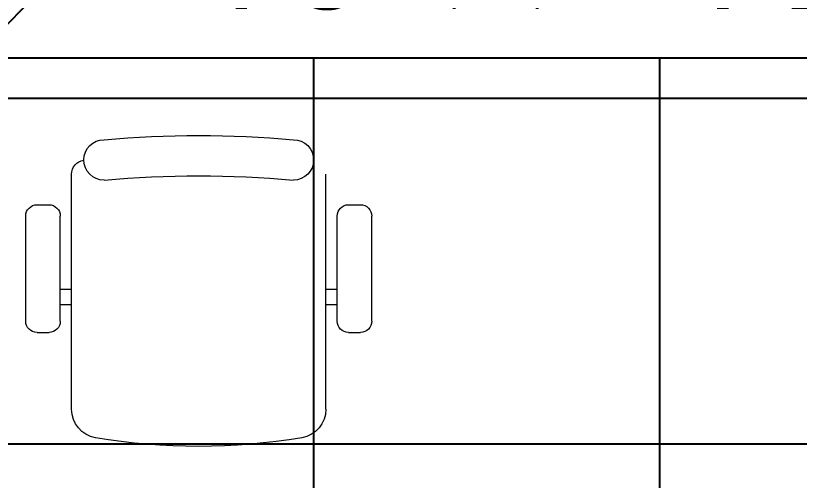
# Model space of a CAD drawing. Extents: x -178977 to 231842, y -29287 to 19916.
# Drawn here: x 36059 to 37418, y 1526 to 2333 of the extents above; entities that cross this region are included whole.
import ezdxf
from ezdxf import colors
from ezdxf.entities.mleader import LeaderData, LeaderLine
from ezdxf.math import Vec2, Vec3

# ---------------------------------------------------------------- set-up
doc = ezdxf.new("R2010")
doc.units = 0
doc.header["$LTSCALE"] = 0.25
doc.linetypes.add('DASHDOT', pattern=[25.4, 12.7, -6.35, 0, -6.35])
doc.layers.add('01-First Floor-FUR$0$FALSE CEILING', color=251, linetype='Continuous')
for name, color, linetype, lineweight in [('01-First Floor-FUR$0$LOADING', 253, 'Continuous', 5), ('01-First Floor-FUR$0$NEW Wall', 166, 'Continuous', 5), ('01-First Floor-FUR$0$Walls', 251, 'Continuous', 5), ('E-LITE-CIRC', 6, 'Continuous', 25), ('E-LITE-CLNG-CNDT', 6, 'DASHDOT', 35)]:
    doc.layers.add(name, color=color, linetype=linetype, lineweight=lineweight)
doc.styles.add('DC_SIMPLEX', font='SIMPLEX.shx', dxfattribs={"width": 0.7})

# ---------------------------------------------------------------- blocks, each defined once
blk = doc.blocks.new('*X288')
at = {"color": 0}
for p, q in [((5, 3), (5, 3)), ((5, 3), (5, 3)), ((5, 3), (5, 3)), ((5, 3), (5, 3)), ((5, 3), (5, 3)), ((5, 3), (5, 3)), ((5, 3), (5, 3)), ((5, 3), (5, 3)), ((5, 3), (5, 3)), ((5, 3), (5, 3)), ((5, 3), (5, 3)), ((5, 3), (5, 3)), ((5, 3), (5, 3)), ((5, 3), (5, 3)), ((5, 3), (5, 3)), ((5, 3), (5, 3)), ((5, 3), (5, 3)), ((5, 3), (5, 3)), ((5, 3), (5, 3)), ((5, 3), (5, 3)), ((5, 3), (5, 3)), ((5, 3), (5, 3)), ((5, 3), (5, 3)), ((5, 3), (5, 3)), ((5, 3), (5, 3)), ((5, 3), (5, 3)), ((5, 3), (5, 3)), ((5, 3), (5, 3)), ((5, 3), (5, 3)), ((5, 3), (5, 3)), ((5, 3), (5, 3)), ((5, 3), (5, 3)), ((5, 3), (5, 3)), ((5, 3), (5, 3)), ((5, 3), (5, 3)), ((5, 3), (5, 3)), ((5, 3), (5, 3)), ((5, 3), (5, 3)), ((5, 3), (5, 3)), ((5, 3), (5, 3)), ((5, 3), (5, 3)), ((5, 3), (5, 3)), ((5, 3), (5, 3)), ((5, 3), (5, 3)), ((5, 3), (5, 3)), ((5, 3), (5, 3)), ((5, 3), (5, 3)), ((5, 3), (5, 3)), ((5, 3), (5, 3)), ((5, 3), (5, 3)), ((5, 3), (5, 3)), ((5, 3), (5, 3)), ((5, 3), (5, 3)), ((5, 3), (5, 3)), ((5, 3), (5, 3)), ((5, 3), (5, 3)), ((5, 3), (5, 3)), ((5, 3), (5, 3)), ((5, 3), (5, 3)), ((5, 3), (5, 3)), ((5, 3), (5, 3)), ((5, 3), (5, 3)), ((5, 3), (5, 3)), ((5, 3), (5, 3)), ((5, 3), (5, 3)), ((5, 3), (5, 3)), ((6, 3), (5, 3)), ((5, 3), (5, 3)), ((6, 3), (5, 3)), ((5, 3), (5, 3)), ((6, 3), (5, 3)), ((5, 3), (5, 3)), ((6, 3), (5, 3)), ((5, 3), (5, 3)), ((5, 3), (5, 3)), ((5, 3), (5, 3)), ((5, 3), (5, 3)), ((5, 3), (5, 3)), ((5, 3), (5, 3)), ((5, 3), (5, 3)), ((5, 3), (5, 3)), ((5, 3), (5, 3)), ((5, 3), (5, 3)), ((5, 3), (5, 3)), ((5, 3), (5, 3)), ((5, 3), (5, 3)), ((5, 3), (5, 3)), ((5, 3), (5, 3)), ((5, 3), (5, 3)), ((5, 3), (5, 3)), ((5, 3), (5, 3)), ((5, 3), (5, 3)), ((5, 3), (5, 3)), ((5, 3), (5, 3)), ((5, 3), (5, 3)), ((5, 3), (5, 3)), ((6, 3), (6, 3)), ((6, 3), (6, 3)), ((6, 3), (6, 3)), ((6, 3), (6, 3)), ((6, 3), (6, 3)), ((6, 3), (6, 3)), ((6, 3), (6, 3)), ((6, 3), (6, 3)), ((6, 3), (6, 3)), ((6, 3), (6, 3)), ((6, 3), (6, 3)), ((6, 3), (6, 3)), ((6, 3), (6, 3)), ((6, 3), (6, 3)), ((6, 3), (6, 3)), ((6, 3), (6, 3)), ((6, 3), (6, 3)), ((6, 3), (6, 3)), ((6, 3), (6, 3)), ((6, 3), (6, 3)), ((6, 3), (6, 3)), ((6, 3), (6, 3)), ((6, 3), (6, 3)), ((6, 3), (6, 3)), ((6, 3), (6, 3)), ((6, 3), (6, 3)), ((6, 3), (6, 3)), ((6, 3), (6, 3)), ((6, 3), (6, 3)), ((6, 3), (6, 3)), ((6, 3), (6, 3)), ((6, 3), (6, 3)), ((6, 3), (6, 3)), ((6, 3), (6, 3)), ((6, 3), (6, 3)), ((6, 3), (6, 3)), ((6, 3), (6, 3)), ((6, 3), (6, 3)), ((6, 3), (6, 3)), ((6, 3), (6, 3)), ((6, 3), (6, 3)), ((6, 3), (6, 3)), ((6, 3), (6, 3)), ((6, 3), (6, 3)), ((6, 3), (6, 3)), ((6, 3), (6, 3)), ((6, 3), (6, 3)), ((6, 3), (6, 3)), ((6, 3), (6, 3)), ((6, 3), (6, 3)), ((6, 3), (6, 3)), ((6, 3), (6, 3)), ((6, 3), (6, 3)), ((6, 3), (6, 3)), ((6, 3), (6, 3)), ((6, 3), (6, 3)), ((6, 3), (6, 3)), ((6, 3), (6, 3)), ((6, 3), (6, 3)), ((6, 3), (6, 3)), ((6, 3), (6, 3)), ((6, 3), (6, 3)), ((6, 3), (6, 3)), ((6, 3), (6, 3)), ((6, 3), (6, 3)), ((6, 3), (6, 3)), ((6, 3), (6, 3)), ((6, 3), (6, 3)), ((6, 3), (6, 3)), ((6, 3), (6, 3)), ((6, 3), (6, 3)), ((6, 3), (6, 3)), ((6, 3), (6, 3)), ((6, 3), (6, 3)), ((6, 3), (6, 3)), ((6, 3), (6, 3)), ((6, 3), (6, 3)), ((6, 3), (6, 3)), ((6, 3), (6, 3)), ((6, 3), (6, 3)), ((6, 3), (6, 3)), ((6, 3), (6, 3)), ((6, 3), (6, 3)), ((6, 3), (6, 3)), ((6, 3), (6, 3)), ((6, 3), (6, 3)), ((6, 3), (6, 3)), ((6, 3), (6, 3)), ((6, 3), (6, 3)), ((6, 3), (6, 3)), ((6, 3), (6, 3)), ((6, 3), (6, 3)), ((6, 3), (6, 3)), ((6, 3), (6, 3)), ((6, 3), (6, 3)), ((6, 3), (6, 3)), ((6, 3), (6, 3)), ((6, 3), (6, 3)), ((6, 3), (6, 3)), ((6, 3), (6, 3)), ((6, 3), (6, 3)), ((6, 3), (6, 3)), ((6, 3), (6, 3)), ((6, 3), (6, 3)), ((6, 3), (6, 3)), ((6, 3), (6, 3)), ((6, 3), (6, 3)), ((6, 3), (6, 3)), ((6, 3), (6, 3)), ((6, 3), (6, 3)), ((6, 3), (6, 3)), ((6, 3), (6, 3)), ((6, 3), (6, 3)), ((6, 3), (6, 3)), ((6, 3), (6, 3)), ((6, 3), (6, 3)), ((6, 3), (6, 3)), ((6, 3), (6, 3)), ((6, 3), (6, 3)), ((6, 3), (6, 3)), ((6, 3), (6, 3)), ((6, 3), (6, 3)), ((6, 3), (6, 3)), ((6, 3), (6, 3)), ((6, 3), (6, 3)), ((6, 3), (6, 3)), ((6, 3), (6, 3)), ((6, 3), (6, 3)), ((6, 3), (6, 3)), ((6, 3), (6, 3)), ((6, 3), (6, 3)), ((6, 3), (6, 3)), ((6, 3), (6, 3)), ((6, 3), (6, 3)), ((6, 3), (6, 3)), ((6, 3), (6, 3)), ((6, 3), (6, 3)), ((6, 3), (6, 3)), ((6, 3), (6, 3)), ((6, 3), (6, 3)), ((6, 3), (6, 3)), ((6, 3), (6, 3)), ((6, 3), (6, 3)), ((6, 3), (6, 3)), ((6, 3), (6, 3)), ((6, 3), (6, 3)), ((6, 3), (6, 3)), ((6, 3), (6, 3)), ((6, 3), (6, 3)), ((6, 3), (6, 3)), ((6, 3), (6, 3)), ((6, 3), (6, 3)), ((6, 3), (6, 3)), ((6, 3), (6, 3)), ((6, 3), (6, 3)), ((6, 3), (6, 3)), ((6, 3), (6, 3)), ((6, 3), (6, 3)), ((6, 3), (6, 3)), ((6, 3), (6, 3)), ((6, 3), (6, 3)), ((6, 3), (6, 3)), ((6, 3), (6, 3)), ((6, 3), (6, 3)), ((6, 3), (6, 3)), ((6, 3), (6, 3)), ((6, 3), (6, 3)), ((6, 3), (6, 3)), ((6, 3), (6, 3)), ((6, 3), (6, 3)), ((6, 3), (6, 3)), ((6, 3), (6, 3)), ((6, 3), (6, 3)), ((6, 3), (6, 3)), ((6, 3), (6, 3)), ((6, 3), (6, 3)), ((6, 3), (6, 3)), ((6, 3), (6, 3)), ((6, 3), (6, 3)), ((6, 3), (6, 3)), ((6, 3), (6, 3)), ((6, 3), (6, 3)), ((6, 3), (6, 3)), ((6, 3), (6, 3)), ((6, 3), (6, 3)), ((6, 3), (6, 3)), ((6, 3), (6, 3)), ((6, 3), (6, 3)), ((6, 3), (6, 3)), ((6, 3), (6, 3)), ((6, 3), (6, 3)), ((6, 3), (6, 3)), ((6, 3), (6, 3)), ((6, 3), (6, 3)), ((6, 3), (6, 3)), ((6, 3), (6, 3)), ((6, 3), (6, 3)), ((6, 3), (6, 3)), ((6, 3), (6, 3)), ((6, 3), (6, 3)), ((6, 3), (6, 3)), ((6, 3), (6, 3)), ((6, 3), (6, 3)), ((6, 3), (6, 3)), ((6, 3), (5, 3)), ((6, 3), (5, 3)), ((6, 3), (5, 3)), ((6, 3), (5, 3)), ((6, 3), (5, 3)), ((6, 3), (6, 3)), ((6, 3), (6, 3)), ((6, 3), (6, 3)), ((6, 3), (6, 3)), ((6, 3), (6, 3)), ((6, 3), (6, 3)), ((6, 3), (6, 3)), ((6, 3), (6, 3)), ((6, 3), (6, 3)), ((6, 3), (6, 3)), ((6, 3), (6, 3)), ((6, 3), (6, 3)), ((6, 3), (6, 3)), ((6, 3), (6, 3)), ((6, 3), (6, 3)), ((6, 3), (6, 3)), ((6, 3), (6, 3)), ((6, 3), (6, 3)), ((6, 3), (6, 3)), ((6, 3), (6, 3)), ((6, 3), (6, 3)), ((6, 3), (6, 3)), ((6, 3), (6, 3)), ((6, 3), (6, 3)), ((6, 3), (6, 3)), ((6, 3), (6, 3)), ((6, 3), (6, 3)), ((6, 3), (6, 3)), ((6, 3), (6, 3)), ((6, 3), (6, 3)), ((6, 3), (6, 3)), ((6, 3), (6, 3)), ((6, 3), (6, 3)), ((6, 3), (6, 3)), ((6, 3), (6, 3)), ((6, 3), (6, 3)), ((6, 3), (6, 3)), ((6, 3), (6, 3)), ((6, 3), (6, 3)), ((6, 3), (6, 3)), ((6, 3), (6, 3)), ((6, 3), (6, 3)), ((6, 3), (6, 3)), ((6, 3), (6, 3)), ((6, 3), (6, 3)), ((6, 3), (6, 3)), ((6, 3), (6, 3)), ((6, 3), (6, 3)), ((6, 3), (6, 3)), ((6, 3), (6, 3)), ((6, 3), (6, 3)), ((6, 3), (6, 3)), ((6, 3), (6, 3)), ((6, 3), (6, 3)), ((6, 3), (6, 3)), ((6, 3), (6, 3)), ((6, 3), (6, 3)), ((6, 3), (6, 3)), ((6, 3), (6, 3)), ((6, 3), (6, 3)), ((6, 3), (6, 3)), ((6, 3), (6, 3)), ((6, 3), (6, 3)), ((6, 3), (6, 3)), ((6, 3), (6, 3)), ((6, 3), (6, 3)), ((6, 3), (6, 3)), ((6, 3), (6, 3)), ((6, 3), (6, 3)), ((6, 3), (6, 3)), ((6, 3), (6, 3)), ((6, 3), (6, 3)), ((6, 3), (6, 3)), ((6, 3), (6, 3)), ((6, 3), (6, 3)), ((6, 3), (6, 3)), ((6, 3), (6, 3)), ((6, 3), (6, 3)), ((6, 3), (6, 3)), ((6, 3), (6, 3)), ((6, 3), (6, 3)), ((6, 3), (6, 3)), ((6, 3), (6, 3)), ((6, 3), (6, 3)), ((6, 3), (6, 3)), ((6, 3), (6, 3)), ((6, 3), (6, 3)), ((6, 3), (6, 3)), ((6, 3), (6, 3)), ((6, 3), (6, 3)), ((6, 3), (6, 3)), ((6, 3), (6, 3)), ((6, 3), (6, 3)), ((6, 3), (6, 3)), ((6, 3), (6, 3)), ((6, 3), (6, 3)), ((6, 3), (6, 3)), ((6, 3), (6, 3)), ((6, 3), (6, 3)), ((6, 3), (6, 3)), ((6, 3), (6, 3)), ((6, 3), (6, 3)), ((6, 3), (6, 3)), ((6, 3), (6, 3)), ((6, 3), (6, 3)), ((6, 3), (6, 3)), ((6, 3), (6, 3)), ((6, 3), (6, 3)), ((6, 3), (6, 3)), ((6, 3), (6, 3)), ((6, 3), (6, 3)), ((6, 3), (6, 3)), ((6, 3), (6, 3)), ((6, 3), (6, 3)), ((6, 3), (6, 3)), ((6, 3), (6, 3)), ((6, 3), (6, 3)), ((6, 3), (6, 3)), ((6, 3), (6, 3)), ((6, 3), (6, 3)), ((6, 3), (6, 3)), ((6, 3), (6, 3)), ((6, 3), (6, 3)), ((6, 3), (6, 3)), ((6, 3), (6, 3)), ((6, 3), (6, 3)), ((6, 3), (6, 3)), ((6, 3), (6, 3)), ((6, 3), (6, 3)), ((6, 3), (6, 3)), ((6, 3), (6, 3)), ((6, 3), (6, 3)), ((6, 3), (6, 3)), ((6, 3), (6, 3)), ((6, 3), (6, 3)), ((6, 3), (6, 3)), ((6, 3), (6, 3)), ((6, 3), (6, 3)), ((6, 3), (6, 3)), ((6, 3), (6, 3)), ((6, 3), (6, 3)), ((6, 3), (6, 3)), ((6, 3), (6, 3)), ((6, 3), (6, 3)), ((6, 3), (6, 3)), ((6, 3), (6, 3)), ((6, 3), (6, 3)), ((6, 3), (6, 3)), ((6, 3), (6, 3)), ((6, 3), (6, 3)), ((6, 3), (6, 3)), ((6, 3), (6, 3)), ((6, 3), (6, 3)), ((6, 3), (6, 3)), ((6, 3), (6, 3)), ((6, 3), (6, 3)), ((6, 3), (6, 3)), ((6, 3), (6, 3)), ((6, 3), (6, 3)), ((6, 3), (6, 3)), ((6, 3), (6, 3)), ((6, 3), (6, 3)), ((6, 3), (6, 3)), ((6, 3), (6, 3)), ((6, 3), (6, 3)), ((6, 3), (6, 3)), ((6, 3), (6, 3)), ((6, 3), (6, 3)), ((6, 3), (6, 3)), ((6, 3), (6, 3)), ((6, 3), (6, 3)), ((6, 3), (6, 3)), ((6, 3), (6, 3)), ((6, 3), (6, 3)), ((6, 3), (6, 3)), ((6, 3), (6, 3)), ((6, 3), (6, 3)), ((6, 3), (6, 3)), ((6, 3), (6, 3)), ((6, 3), (6, 3)), ((6, 3), (6, 3)), ((6, 3), (6, 3)), ((6, 3), (6, 3)), ((6, 3), (6, 3)), ((6, 3), (6, 3)), ((6, 3), (6, 3)), ((6, 3), (6, 3)), ((6, 3), (6, 3)), ((6, 3), (6, 3)), ((6, 3), (6, 3)), ((6, 3), (6, 3)), ((6, 3), (6, 3)), ((6, 3), (6, 3)), ((6, 3), (6, 3)), ((6, 3), (6, 3)), ((6, 3), (6, 3)), ((6, 3), (6, 3)), ((6, 3), (6, 3)), ((6, 3), (6, 3)), ((6, 3), (6, 3)), ((6, 3), (6, 3)), ((6, 3), (6, 3)), ((6, 3), (6, 3)), ((6, 3), (6, 3)), ((6, 3), (6, 3)), ((6, 3), (6, 3)), ((6, 3), (6, 3)), ((6, 3), (6, 3)), ((6, 3), (6, 3)), ((6, 3), (6, 3)), ((6, 3), (6, 3)), ((6, 3), (6, 3)), ((6, 3), (6, 3)), ((6, 3), (6, 3)), ((6, 3), (6, 3)), ((6, 3), (6, 3)), ((6, 3), (6, 3)), ((6, 3), (6, 3)), ((6, 3), (6, 3)), ((6, 3), (6, 3)), ((6, 3), (6, 3)), ((6, 3), (6, 3)), ((6, 3), (6, 3)), ((6, 3), (6, 3)), ((6, 3), (6, 3)), ((6, 3), (6, 3)), ((6, 3), (6, 3)), ((6, 3), (6, 3)), ((6, 3), (6, 3)), ((6, 3), (6, 3)), ((6, 3), (6, 3)), ((6, 3), (6, 3)), ((6, 3), (6, 3)), ((6, 3), (6, 3)), ((6, 3), (6, 3)), ((6, 3), (6, 3)), ((6, 3), (6, 3)), ((6, 3), (6, 3)), ((6, 3), (6, 3)), ((6, 3), (6, 3)), ((6, 3), (6, 3)), ((6, 3), (6, 3)), ((6, 3), (6, 3)), ((6, 3), (6, 3)), ((6, 3), (6, 3)), ((6, 3), (6, 3)), ((6, 3), (6, 3)), ((6, 3), (6, 3)), ((6, 3), (6, 3)), ((6, 3), (6, 3)), ((6, 3), (6, 3)), ((6, 3), (6, 3)), ((6, 3), (6, 3)), ((6, 3), (6, 3)), ((6, 3), (6, 3)), ((6, 3), (6, 3)), ((6, 3), (6, 3)), ((6, 3), (6, 3)), ((6, 3), (6, 3)), ((6, 3), (6, 3)), ((6, 3), (6, 3)), ((6, 3), (6, 3)), ((6, 3), (6, 3)), ((6, 3), (6, 3)), ((6, 3), (6, 3)), ((6, 3), (6, 3)), ((6, 3), (6, 3)), ((6, 3), (6, 3)), ((6, 3), (6, 3)), ((6, 3), (6, 3)), ((6, 3), (6, 3)), ((6, 3), (6, 3)), ((6, 3), (6, 3)), ((6, 3), (6, 3)), ((6, 3), (6, 3)), ((6, 3), (6, 3)), ((6, 3), (6, 3)), ((6, 3), (6, 3)), ((6, 3), (6, 3)), ((6, 3), (6, 3)), ((6, 3), (6, 3)), ((6, 3), (6, 3)), ((6, 3), (6, 3)), ((6, 3), (6, 3)), ((6, 3), (6, 3)), ((6, 3), (6, 3)), ((6, 3), (6, 3)), ((6, 3), (6, 3)), ((6, 3), (6, 3)), ((6, 3), (6, 3)), ((6, 3), (6, 3)), ((6, 3), (6, 3)), ((6, 3), (6, 3)), ((6, 3), (6, 3)), ((6, 3), (6, 3)), ((6, 3), (6, 3)), ((6, 3), (6, 3)), ((6, 3), (6, 3)), ((6, 3), (6, 3)), ((6, 3), (6, 3)), ((6, 3), (6, 3)), ((6, 3), (6, 3)), ((6, 3), (6, 3)), ((6, 3), (6, 3)), ((6, 3), (6, 3)), ((6, 3), (6, 3)), ((6, 3), (6, 3)), ((6, 3), (6, 3)), ((6, 3), (6, 3)), ((6, 3), (6, 3)), ((6, 3), (6, 3)), ((6, 3), (6, 3)), ((6, 3), (6, 3)), ((6, 3), (6, 3)), ((6, 3), (6, 3)), ((6, 3), (6, 3)), ((6, 3), (6, 3))]:
    blk.add_line(p, q, dxfattribs=at)
blk = doc.blocks.new('*X289')
at = {"color": 0}
for p, q in [((13, 1), (13, 1)), ((13, 1), (13, 1)), ((13, 1), (13, 1)), ((13, 1), (13, 1)), ((13, 1), (13, 1)), ((13, 1), (13, 1)), ((13, 1), (13, 1)), ((13, 1), (13, 1)), ((13, 1), (13, 1)), ((13, 1), (13, 1)), ((13, 1), (13, 1)), ((13, 1), (13, 1)), ((13, 1), (13, 1)), ((13, 1), (13, 1)), ((13, 1), (13, 1)), ((13, 1), (14, 1)), ((13, 1), (14, 1)), ((13, 1), (14, 1)), ((13, 1), (13, 1)), ((13, 1), (13, 1)), ((13, 1), (13, 1)), ((13, 1), (13, 1)), ((13, 1), (13, 1)), ((13, 1), (13, 1)), ((13, 1), (13, 1)), ((13, 1), (13, 1)), ((13, 1), (13, 1)), ((13, 1), (13, 1)), ((13, 1), (13, 1)), ((13, 1), (13, 1)), ((13, 1), (13, 1)), ((13, 1), (13, 1)), ((13, 1), (13, 1)), ((13, 1), (13, 1)), ((13, 1), (13, 1)), ((13, 1), (13, 1)), ((13, 1), (13, 1)), ((13, 1), (13, 1)), ((13, 1), (13, 1)), ((13, 1), (13, 1)), ((13, 1), (13, 1)), ((13, 1), (13, 1)), ((13, 1), (13, 1)), ((13, 1), (13, 1)), ((13, 1), (13, 1)), ((13, 1), (13, 1)), ((13, 1), (13, 1)), ((13, 1), (13, 1)), ((13, 1), (13, 1)), ((13, 1), (13, 1)), ((13, 1), (13, 1)), ((13, 1), (13, 1)), ((13, 1), (13, 1)), ((13, 1), (13, 1)), ((13, 1), (13, 1)), ((13, 1), (13, 1)), ((13, 1), (13, 1)), ((13, 1), (13, 1)), ((13, 1), (13, 1)), ((13, 1), (13, 1)), ((13, 1), (13, 1)), ((13, 1), (13, 1)), ((13, 1), (13, 1)), ((13, 1), (13, 1)), ((13, 1), (13, 1)), ((13, 1), (13, 1)), ((13, 1), (13, 1)), ((13, 1), (13, 1)), ((13, 1), (13, 1)), ((13, 1), (13, 1)), ((13, 1), (13, 1)), ((13, 1), (13, 1)), ((13, 1), (13, 1)), ((13, 1), (13, 1)), ((13, 1), (13, 1)), ((13, 1), (13, 1)), ((13, 1), (13, 1)), ((13, 1), (13, 1)), ((13, 1), (13, 1)), ((13, 1), (13, 1)), ((13, 1), (13, 1)), ((13, 1), (13, 1)), ((13, 1), (13, 1)), ((13, 1), (13, 1)), ((13, 1), (13, 1)), ((13, 1), (13, 1)), ((13, 1), (13, 1)), ((13, 1), (13, 1)), ((13, 1), (13, 1)), ((13, 1), (13, 1)), ((13, 1), (13, 1)), ((13, 1), (13, 1)), ((13, 1), (13, 1)), ((13, 1), (13, 1)), ((13, 1), (13, 1)), ((13, 1), (13, 1)), ((13, 1), (13, 1)), ((13, 1), (13, 1)), ((13, 1), (13, 1)), ((13, 1), (13, 1)), ((13, 1), (13, 1)), ((13, 1), (13, 1)), ((13, 1), (13, 1)), ((13, 1), (13, 1)), ((13, 1), (13, 1)), ((13, 1), (13, 1)), ((13, 1), (13, 1)), ((13, 1), (13, 1)), ((13, 1), (13, 1)), ((13, 1), (13, 1)), ((13, 1), (13, 1)), ((13, 1), (13, 1)), ((13, 1), (13, 1)), ((13, 1), (13, 1)), ((13, 1), (13, 1)), ((13, 1), (13, 1)), ((13, 1), (13, 1)), ((13, 1), (13, 1)), ((13, 1), (13, 1)), ((13, 1), (13, 1)), ((13, 1), (13, 1)), ((13, 1), (13, 1)), ((13, 1), (13, 1)), ((13, 1), (14, 1)), ((13, 0), (13, 0)), ((13, 0), (13, 0)), ((13, 0), (13, 0)), ((13, 0), (13, 0)), ((13, 0), (13, 0)), ((13, 0), (13, 0)), ((13, 0), (13, 0)), ((13, 0), (13, 0)), ((13, 0), (13, 0)), ((13, 0), (13, 0)), ((13, 0), (13, 0)), ((13, 0), (13, 0)), ((13, 0), (13, 0)), ((13, 0), (13, 0)), ((13, 0), (13, 0)), ((13, 0), (13, 0)), ((13, 0), (13, 0)), ((13, 0), (13, 0)), ((13, 0), (13, 0)), ((13, 0), (13, 0)), ((13, 0), (13, 0)), ((13, 0), (13, 0)), ((13, 0), (13, 0)), ((13, 0), (13, 0)), ((13, 0), (13, 0)), ((13, 0), (13, 0)), ((13, 0), (13, 0)), ((13, 0), (13, 0)), ((13, 0), (13, 0)), ((13, 0), (13, 0)), ((13, 0), (13, 0)), ((13, 0), (13, 0)), ((13, 0), (13, 0)), ((13, 0), (13, 0)), ((13, 0), (13, 0)), ((13, 0), (13, 0)), ((13, 0), (13, 0)), ((13, 0), (13, 0)), ((13, 0), (13, 0)), ((13, 0), (13, 0)), ((13, 0), (13, 0)), ((13, 0), (13, 0)), ((13, 0), (13, 0)), ((13, 0), (13, 0)), ((13, 0), (13, 0)), ((13, 0), (13, 0)), ((13, 0), (13, 0)), ((13, 0), (13, 0)), ((13, 0), (14, 0)), ((13, 0), (14, 0)), ((13, 0), (13, 0)), ((13, 0), (14, 0)), ((14, 1), (14, 1)), ((14, 1), (14, 1)), ((14, 1), (14, 1)), ((14, 1), (14, 1)), ((14, 1), (14, 1)), ((14, 1), (14, 1)), ((14, 1), (14, 1)), ((14, 1), (14, 1)), ((14, 1), (14, 1)), ((14, 1), (14, 1)), ((14, 1), (14, 1)), ((14, 1), (14, 1)), ((14, 1), (14, 1)), ((14, 1), (14, 1)), ((14, 1), (14, 1)), ((14, 1), (14, 1)), ((14, 1), (14, 1)), ((14, 1), (14, 1)), ((14, 1), (14, 1)), ((14, 1), (14, 1)), ((14, 1), (14, 1)), ((14, 1), (14, 1)), ((14, 1), (14, 1)), ((14, 1), (14, 1)), ((14, 1), (14, 1)), ((14, 1), (14, 1)), ((14, 1), (14, 1)), ((14, 1), (14, 1)), ((14, 1), (14, 1)), ((14, 1), (14, 1)), ((14, 1), (14, 1)), ((14, 1), (14, 1)), ((14, 1), (14, 1)), ((14, 1), (14, 1)), ((14, 1), (14, 1)), ((14, 1), (14, 1)), ((14, 1), (14, 1)), ((14, 1), (14, 1)), ((14, 1), (14, 1)), ((14, 1), (14, 1)), ((14, 1), (14, 1)), ((14, 1), (14, 1)), ((14, 1), (14, 1)), ((14, 1), (14, 1)), ((14, 1), (14, 1)), ((14, 1), (14, 1)), ((14, 1), (14, 1)), ((14, 1), (14, 1)), ((14, 1), (14, 1)), ((14, 1), (14, 1)), ((14, 1), (14, 1)), ((14, 1), (14, 1)), ((14, 1), (14, 1)), ((14, 1), (14, 1)), ((14, 1), (14, 1)), ((14, 1), (14, 1)), ((14, 1), (14, 1)), ((14, 1), (14, 1)), ((14, 1), (14, 1)), ((14, 1), (14, 1)), ((14, 1), (14, 1)), ((14, 1), (14, 1)), ((14, 1), (14, 1)), ((14, 1), (14, 1)), ((14, 1), (14, 1)), ((14, 1), (14, 1)), ((14, 1), (14, 1)), ((14, 1), (14, 1)), ((14, 1), (14, 1)), ((14, 1), (14, 1)), ((14, 1), (14, 1)), ((14, 1), (14, 1)), ((14, 1), (14, 1)), ((14, 1), (14, 1)), ((14, 1), (14, 1)), ((14, 1), (14, 1)), ((14, 1), (14, 1)), ((14, 1), (14, 1)), ((14, 1), (14, 1)), ((14, 1), (14, 1)), ((14, 1), (14, 1)), ((14, 1), (14, 1)), ((14, 1), (14, 1)), ((14, 1), (14, 1)), ((14, 1), (14, 1)), ((14, 1), (14, 1)), ((14, 1), (14, 1)), ((14, 1), (14, 1)), ((14, 1), (14, 1)), ((14, 1), (14, 1)), ((14, 1), (14, 1)), ((14, 1), (14, 1)), ((14, 1), (14, 1)), ((14, 1), (14, 1)), ((14, 0), (14, 0)), ((14, 0), (14, 0)), ((14, 0), (14, 0)), ((14, 0), (14, 0)), ((14, 0), (14, 0)), ((14, 0), (14, 0)), ((14, 0), (14, 0)), ((14, 0), (14, 0)), ((14, 0), (14, 0)), ((14, 0), (14, 0)), ((14, 0), (14, 0)), ((14, 0), (14, 0)), ((14, 0), (14, 0)), ((14, 0), (14, 0)), ((14, 0), (14, 0)), ((14, 0), (14, 0)), ((14, 0), (14, 0)), ((14, 0), (14, 0)), ((14, 0), (14, 0)), ((14, 0), (14, 0)), ((14, 0), (14, 0)), ((14, 0), (14, 0)), ((14, 0), (14, 0)), ((14, 0), (14, 0)), ((14, 0), (14, 0)), ((14, 0), (14, 0)), ((14, 0), (14, 0)), ((14, 0), (14, 0)), ((14, 0), (14, 0)), ((14, 0), (14, 0)), ((14, 0), (14, 0)), ((14, 0), (14, 0)), ((14, 0), (14, 0)), ((14, 0), (14, 0)), ((14, 0), (14, 0)), ((14, 0), (14, 0)), ((14, 0), (14, 0)), ((14, 0), (14, 0)), ((14, 0), (14, 0)), ((14, 0), (14, 0)), ((14, 0), (14, 0)), ((14, 0), (14, 0)), ((14, 0), (14, 0)), ((14, 0), (14, 0)), ((14, 0), (14, 0)), ((14, 0), (14, 0)), ((14, 0), (14, 0)), ((14, 0), (14, 0)), ((13, 0), (13, 0)), ((13, 0), (14, 0)), ((13, 0), (13, 0)), ((13, 0), (14, 0)), ((13, 0), (13, 0)), ((13, 0), (14, 0)), ((13, 0), (13, 0)), ((13, 0), (13, 0)), ((13, 0), (13, 0)), ((13, 0), (13, 0)), ((13, 0), (14, 0)), ((13, 0), (13, 0)), ((13, 0), (14, 0)), ((13, 0), (13, 0)), ((13, 0), (14, 0)), ((13, 0), (13, 0)), ((13, 0), (14, 0)), ((13, 0), (13, 0)), ((13, 0), (14, 0)), ((13, 0), (13, 0)), ((13, 0), (14, 0)), ((13, 0), (13, 0)), ((13, 0), (14, 0)), ((13, 0), (13, 0)), ((13, 0), (13, 0)), ((13, 0), (13, 0)), ((13, 0), (14, 0)), ((13, 0), (13, 0)), ((13, 0), (14, 0)), ((13, 0), (13, 0)), ((13, 0), (14, 0)), ((13, 0), (13, 0)), ((13, 0), (14, 0)), ((13, 0), (13, 0)), ((13, 0), (13, 0)), ((13, 0), (13, 0)), ((13, 0), (13, 0)), ((13, 0), (13, 0)), ((13, 0), (13, 0)), ((13, 0), (13, 0)), ((13, 0), (13, 0)), ((13, 0), (13, 0)), ((13, 0), (13, 0)), ((13, 0), (13, 0)), ((13, 0), (13, 0)), ((13, 0), (13, 0)), ((13, 0), (13, 0)), ((13, 0), (13, 0)), ((13, 0), (13, 0)), ((13, 0), (13, 0)), ((13, 0), (13, 0)), ((13, 0), (13, 0)), ((13, 0), (13, 0)), ((13, 0), (13, 0)), ((13, 0), (13, 0)), ((13, 0), (13, 0)), ((13, 0), (13, 0)), ((13, 0), (13, 0)), ((13, 0), (13, 0)), ((13, 0), (13, 0)), ((13, 0), (13, 0)), ((13, 0), (13, 0)), ((13, 0), (13, 0)), ((13, 0), (13, 0)), ((13, -1), (13, -1)), ((13, -1), (13, -1)), ((13, -1), (13, -1)), ((13, -1), (13, -1)), ((13, -1), (13, -1)), ((13, -1), (14, -1)), ((13, -1), (13, -1)), ((14, 0), (14, 0)), ((14, 0), (14, 0)), ((14, 0), (14, 0)), ((14, 0), (14, 0)), ((14, 0), (14, 0)), ((14, 0), (14, 0)), ((14, 0), (14, 0)), ((14, 0), (14, 0)), ((14, 0), (14, 0)), ((14, 0), (14, 0)), ((14, 0), (14, 0)), ((14, 0), (14, 0)), ((14, 0), (14, 0)), ((14, 0), (14, 0)), ((14, 0), (14, 0)), ((13, 0), (14, 0)), ((14, 0), (14, 0)), ((14, 0), (14, 0)), ((14, 0), (14, 0)), ((14, 0), (14, 0)), ((14, 0), (14, 0)), ((14, 0), (14, 0)), ((14, 0), (14, 0)), ((14, 0), (14, 0)), ((14, 0), (14, 0)), ((14, 0), (14, 0)), ((14, 0), (14, 0)), ((14, 0), (14, 0)), ((14, 0), (14, 0)), ((14, 0), (14, 0)), ((14, 0), (14, 0)), ((14, 0), (14, 0)), ((14, 0), (14, 0)), ((14, 0), (14, 0)), ((14, 0), (14, 0)), ((14, 0), (14, 0)), ((14, 0), (14, 0)), ((14, 0), (14, 0)), ((14, 0), (14, 0)), ((14, 0), (14, 0)), ((14, 0), (14, 0)), ((14, 0), (14, 0)), ((14, 0), (14, 0)), ((14, 0), (14, 0)), ((14, 0), (14, 0)), ((14, 0), (14, 0)), ((14, 0), (14, 0)), ((14, 0), (14, 0)), ((14, 0), (14, 0)), ((14, 0), (14, 0)), ((14, -1), (14, -1)), ((14, -1), (14, -1)), ((14, -1), (14, -1)), ((14, -1), (14, -1)), ((14, -1), (14, -1))]:
    blk.add_line(p, q, dxfattribs=at)
blk = doc.blocks.new('01-First Floor-FUR$0$GF21018-P')
at = {"color": 0}
for p, q in [((-0.2207, 0.4756), (-0.2207, 0.0675)), ((0.2205, 0.4756), (0.2205, 0.0675)), ((-0.2806, 0.3422), (-0.2598, 0.3422)), ((0.2596, 0.3422), (0.2804, 0.3422)), ((-0.3002, 0.3226), (-0.3002, 0.14)), ((-0.2402, 0.3226), (-0.2402, 0.14)), ((0.24, 0.3226), (0.24, 0.14)), ((0.3, 0.3226), (0.3, 0.14)), ((-0.2402, 0.2937), (-0.2207, 0.2937)), ((0.2205, 0.2937), (0.24, 0.2937)), ((-0.2402, 0.2671), (-0.2207, 0.2671)), ((0.2205, 0.2671), (0.24, 0.2671)), ((-0.2806, 0.1204), (-0.2598, 0.1204)), ((0.2596, 0.1204), (0.2804, 0.1204))]:
    blk.add_line(p, q, dxfattribs=at)
for points in [[(0.24, 0.2937), (0.24, 0.2937), (0.24, 0.2937), (0.24, 0.2937), (0.24, 0.2937), (0.24, 0.2937), (0.24, 0.2937), (0.24, 0.2937), (0.24, 0.2937), (0.24, 0.2937), (0.24, 0.2937), (0.24, 0.2937), (0.24, 0.2937), (0.24, 0.2937), (0.24, 0.2937), (0.24, 0.2937), (0.24, 0.2937), (0.24, 0.2937), (0.24, 0.2937), (0.24, 0.2937), (0.24, 0.2937), (0.24, 0.2937), (0.24, 0.2937), (0.24, 0.2937), (0.24, 0.2937), (0.24, 0.2937), (0.24, 0.2937), (0.24, 0.2937), (0.24, 0.2937), (0.24, 0.2937), (0.24, 0.2937), (0.24, 0.2937), (0.24, 0.2937), (0.24, 0.2937), (0.24, 0.2937), (0.24, 0.2937), (0.24, 0.2937), (0.24, 0.2937), (0.24, 0.2937), (0.24, 0.2937), (0.24, 0.2937), (0.24, 0.2937), (0.24, 0.2937), (0.24, 0.2937), (0.24, 0.2937), (0.24, 0.2937), (0.24, 0.2937), (0.24, 0.2937), (0.24, 0.2937), (0.24, 0.2937), (0.24, 0.2937), (0.24, 0.2937), (0.24, 0.2937), (0.24, 0.2937), (0.24, 0.2937), (0.24, 0.2937), (0.24, 0.2937), (0.24, 0.2937), (0.24, 0.2937), (0.24, 0.2937), (0.24, 0.2937), (0.24, 0.2937), (0.24, 0.2937), (0.24, 0.2937), (0.24, 0.2937), (0.24, 0.2937), (0.24, 0.2937), (0.24, 0.2937), (0.24, 0.2937), (0.24, 0.2937), (0.24, 0.2937), (0.24, 0.2937), (0.24, 0.2937), (0.24, 0.2937), (0.24, 0.2937), (0.24, 0.2937), (0.24, 0.2937), (0.24, 0.2937), (0.24, 0.2937), (0.24, 0.2937), (0.24, 0.2937), (0.24, 0.2937), (0.24, 0.2937), (0.24, 0.2937), (0.24, 0.2937), (0.24, 0.2937), (0.24, 0.2937), (0.24, 0.2937), (0.24, 0.2937), (0.24, 0.2937), (0.24, 0.2937), (0.24, 0.2937), (0.24, 0.2937), (0.24, 0.2937), (0.24, 0.2937), (0.24, 0.2937), (0.24, 0.2937), (0.24, 0.2937), (0.24, 0.2937), (0.24, 0.2937), (0.24, 0.2937), (0.24, 0.2937), (0.24, 0.2937), (0.24, 0.2937), (0.24, 0.2937), (0.24, 0.2937), (0.24, 0.2937), (0.24, 0.2937), (0.24, 0.2937), (0.24, 0.2937), (0.24, 0.2937), (0.24, 0.2937), (0.24, 0.2937), (0.24, 0.2937), (0.24, 0.2937), (0.24, 0.2937), (0.24, 0.2937), (0.24, 0.2937), (0.24, 0.2937), (0.24, 0.2937), (0.24, 0.2937), (0.24, 0.2937), (0.24, 0.2937), (0.24, 0.2937), (0.24, 0.2937), (0.24, 0.2937), (0.24, 0.2937), (0.24, 0.2937), (0.24, 0.2937), (0.24, 0.2937), (0.24, 0.2937), (0.24, 0.2937), (0.24, 0.2937), (0.24, 0.2937), (0.24, 0.2937), (0.24, 0.2937), (0.24, 0.2937), (0.24, 0.2937), (0.24, 0.2937), (0.24, 0.2937), (0.24, 0.2937), (0.24, 0.2937), (0.24, 0.2937), (0.24, 0.2937), (0.24, 0.2937), (0.24, 0.2937), (0.24, 0.2937), (0.24, 0.2937), (0.24, 0.2937), (0.24, 0.2937), (0.24, 0.2937), (0.24, 0.2937), (0.24, 0.2937), (0.24, 0.2937), (0.24, 0.2937), (0.24, 0.2937), (0.24, 0.2937), (0.24, 0.2937), (0.24, 0.2937), (0.24, 0.2937), (0.24, 0.2937), (0.24, 0.2937), (0.24, 0.2937), (0.24, 0.2937), (0.24, 0.2937), (0.24, 0.2937), (0.24, 0.2937), (0.24, 0.2937), (0.24, 0.2937), (0.24, 0.2937), (0.24, 0.2937), (0.24, 0.2937), (0.24, 0.2937), (0.24, 0.2937), (0.24, 0.2937), (0.24, 0.2937), (0.24, 0.2937), (0.24, 0.2937), (0.24, 0.2937), (0.24, 0.2937), (0.24, 0.2937), (0.24, 0.2937), (0.24, 0.2937), (0.24, 0.2937), (0.24, 0.2937), (0.24, 0.2937), (0.24, 0.2937), (0.24, 0.2937), (0.24, 0.2937), (0.24, 0.2937), (0.24, 0.2937), (0.24, 0.2937), (0.24, 0.2937), (0.24, 0.2937), (0.24, 0.2937), (0.24, 0.2937), (0.24, 0.2937), (0.24, 0.2937), (0.24, 0.2937), (0.24, 0.2937), (0.24, 0.2937), (0.24, 0.2937), (0.24, 0.2937), (0.24, 0.2937), (0.24, 0.2937), (0.24, 0.2937), (0.24, 0.2937), (0.24, 0.2937), (0.24, 0.2937), (0.24, 0.2937), (0.24, 0.2937), (0.24, 0.2937), (0.24, 0.2937), (0.24, 0.2937), (0.24, 0.2937), (0.24, 0.2937), (0.24, 0.2937), (0.24, 0.2937), (0.24, 0.2937), (0.24, 0.2937), (0.24, 0.2937), (0.24, 0.2937), (0.24, 0.2937), (0.24, 0.2937), (0.24, 0.2937), (0.24, 0.2937), (0.24, 0.2937), (0.24, 0.2937), (0.24, 0.2937), (0.24, 0.2937), (0.24, 0.2937), (0.24, 0.2937), (0.24, 0.2937), (0.24, 0.2937), (0.24, 0.2937), (0.24, 0.2937), (0.24, 0.2937), (0.24, 0.2937), (0.24, 0.2937), (0.24, 0.2937), (0.24, 0.2937), (0.24, 0.2937), (0.24, 0.2937), (0.24, 0.2937), (0.24, 0.2937), (0.24, 0.2937), (0.24, 0.2937), (0.24, 0.2937), (0.24, 0.2937), (0.24, 0.2937), (0.24, 0.2937), (0.24, 0.2937), (0.24, 0.2937), (0.24, 0.2937), (0.24, 0.2937), (0.24, 0.2937), (0.24, 0.2937), (0.24, 0.2937), (0.24, 0.2937), (0.24, 0.2937), (0.24, 0.2937), (0.24, 0.2937), (0.24, 0.2937), (0.24, 0.2937), (0.24, 0.2937), (0.24, 0.2937), (0.24, 0.2937), (0.24, 0.2937), (0.24, 0.2937), (0.24, 0.2937), (0.24, 0.2937), (0.24, 0.2937), (0.24, 0.2937), (0.24, 0.2937), (0.24, 0.2937), (0.24, 0.2937), (0.24, 0.2937)], [(0.24, 0.2937), (0.24, 0.2937), (0.24, 0.2937), (0.24, 0.2937), (0.24, 0.2937), (0.24, 0.2937), (0.24, 0.2937), (0.24, 0.2937), (0.24, 0.2937), (0.24, 0.2937), (0.24, 0.2937), (0.24, 0.2937), (0.24, 0.2937), (0.24, 0.2937), (0.24, 0.2937), (0.24, 0.2937), (0.24, 0.2937), (0.24, 0.2937), (0.24, 0.2937), (0.24, 0.2937), (0.24, 0.2937), (0.24, 0.2937), (0.24, 0.2937), (0.24, 0.2937), (0.24, 0.2937), (0.24, 0.2937), (0.24, 0.2937), (0.24, 0.2937), (0.24, 0.2937), (0.24, 0.2937), (0.24, 0.2937), (0.24, 0.2937), (0.24, 0.2937), (0.24, 0.2937), (0.24, 0.2937), (0.24, 0.2937), (0.24, 0.2937), (0.24, 0.2937), (0.24, 0.2937), (0.24, 0.2937), (0.24, 0.2937), (0.24, 0.2937), (0.24, 0.2937), (0.24, 0.2937), (0.24, 0.2937), (0.24, 0.2937), (0.24, 0.2937), (0.24, 0.2937), (0.24, 0.2937), (0.24, 0.2937), (0.24, 0.2937), (0.24, 0.2937), (0.24, 0.2937), (0.24, 0.2937), (0.24, 0.2937), (0.24, 0.2937), (0.24, 0.2937), (0.24, 0.2937), (0.24, 0.2937), (0.24, 0.2937), (0.24, 0.2937), (0.24, 0.2937), (0.24, 0.2937), (0.24, 0.2937), (0.24, 0.2937), (0.24, 0.2937), (0.24, 0.2937), (0.24, 0.2937), (0.24, 0.2937), (0.24, 0.2937), (0.24, 0.2937), (0.24, 0.2937), (0.24, 0.2937), (0.24, 0.2937), (0.24, 0.2937), (0.24, 0.2937), (0.24, 0.2937), (0.24, 0.2937), (0.24, 0.2937), (0.24, 0.2937), (0.24, 0.2937), (0.24, 0.2937), (0.24, 0.2937), (0.24, 0.2937), (0.24, 0.2937), (0.24, 0.2937), (0.24, 0.2937), (0.24, 0.2937), (0.24, 0.2937), (0.24, 0.2937), (0.24, 0.2937), (0.24, 0.2937), (0.24, 0.2937), (0.24, 0.2937), (0.24, 0.2937), (0.24, 0.2937), (0.24, 0.2937), (0.24, 0.2937), (0.24, 0.2937), (0.24, 0.2937), (0.24, 0.2937), (0.24, 0.2937), (0.24, 0.2937), (0.24, 0.2937), (0.24, 0.2937), (0.24, 0.2937), (0.24, 0.2937), (0.24, 0.2937), (0.24, 0.2937), (0.24, 0.2937), (0.24, 0.2937), (0.24, 0.2937), (0.24, 0.2937), (0.24, 0.2937), (0.24, 0.2937), (0.24, 0.2937), (0.24, 0.2937), (0.24, 0.2937), (0.24, 0.2937), (0.24, 0.2937), (0.24, 0.2937), (0.24, 0.2937), (0.24, 0.2937), (0.24, 0.2937), (0.24, 0.2937), (0.24, 0.2937), (0.24, 0.2937), (0.24, 0.2937), (0.24, 0.2937), (0.24, 0.2937), (0.24, 0.2937), (0.24, 0.2937), (0.24, 0.2937), (0.24, 0.2937), (0.24, 0.2937), (0.24, 0.2937), (0.24, 0.2937), (0.24, 0.2937), (0.24, 0.2937), (0.24, 0.2937), (0.24, 0.2937), (0.24, 0.2937), (0.24, 0.2937), (0.24, 0.2937), (0.24, 0.2937), (0.24, 0.2937), (0.24, 0.2937), (0.24, 0.2937), (0.24, 0.2937), (0.24, 0.2937), (0.24, 0.2937), (0.24, 0.2937), (0.24, 0.2937), (0.24, 0.2937), (0.24, 0.2937), (0.24, 0.2937), (0.24, 0.2937), (0.24, 0.2937), (0.24, 0.2937), (0.24, 0.2937), (0.24, 0.2937), (0.24, 0.2937), (0.24, 0.2937), (0.24, 0.2937), (0.24, 0.2937), (0.24, 0.2937), (0.24, 0.2937), (0.24, 0.2937), (0.24, 0.2937), (0.24, 0.2937), (0.24, 0.2937), (0.24, 0.2937), (0.24, 0.2937), (0.24, 0.2937), (0.24, 0.2937), (0.24, 0.2937), (0.24, 0.2937), (0.24, 0.2937), (0.24, 0.2937), (0.24, 0.2937), (0.24, 0.2937), (0.24, 0.2937), (0.24, 0.2937), (0.24, 0.2937), (0.24, 0.2937), (0.24, 0.2937), (0.24, 0.2937), (0.24, 0.2937), (0.24, 0.2937), (0.24, 0.2937), (0.24, 0.2937), (0.24, 0.2937), (0.24, 0.2937), (0.24, 0.2937), (0.24, 0.2937), (0.24, 0.2937), (0.24, 0.2937), (0.24, 0.2937), (0.24, 0.2937), (0.24, 0.2937), (0.24, 0.2937), (0.24, 0.2937), (0.24, 0.2937), (0.24, 0.2937), (0.24, 0.2937), (0.24, 0.2937), (0.24, 0.2937), (0.24, 0.2937), (0.24, 0.2937), (0.24, 0.2937), (0.24, 0.2937), (0.24, 0.2937), (0.24, 0.2937), (0.24, 0.2937), (0.24, 0.2937), (0.24, 0.2937), (0.24, 0.2937), (0.24, 0.2937), (0.24, 0.2937)], [(0.24, 0.2937), (0.24, 0.2937), (0.24, 0.2937), (0.24, 0.2937), (0.24, 0.2937), (0.24, 0.2937), (0.24, 0.2937), (0.24, 0.2937), (0.24, 0.2937), (0.24, 0.2937), (0.24, 0.2937), (0.24, 0.2937), (0.24, 0.2937), (0.24, 0.2937), (0.24, 0.2937), (0.24, 0.2937), (0.24, 0.2937), (0.24, 0.2937), (0.24, 0.2937), (0.24, 0.2937), (0.24, 0.2937), (0.24, 0.2937), (0.24, 0.2937), (0.24, 0.2937), (0.24, 0.2937), (0.24, 0.2937), (0.24, 0.2937), (0.24, 0.2937), (0.24, 0.2937), (0.24, 0.2937), (0.24, 0.2937), (0.24, 0.2937), (0.24, 0.2937), (0.24, 0.2937), (0.24, 0.2937), (0.24, 0.2937), (0.24, 0.2937), (0.24, 0.2937), (0.24, 0.2937), (0.24, 0.2937), (0.24, 0.2937), (0.24, 0.2937), (0.24, 0.2937), (0.24, 0.2937), (0.24, 0.2937), (0.24, 0.2937), (0.24, 0.2937), (0.24, 0.2937), (0.24, 0.2937), (0.24, 0.2937), (0.24, 0.2937), (0.24, 0.2937), (0.24, 0.2937), (0.24, 0.2937), (0.24, 0.2937), (0.24, 0.2937), (0.24, 0.2937), (0.24, 0.2937), (0.24, 0.2937), (0.24, 0.2937), (0.24, 0.2937), (0.24, 0.2937), (0.24, 0.2937), (0.24, 0.2937), (0.24, 0.2937), (0.24, 0.2937), (0.24, 0.2937), (0.24, 0.2937), (0.24, 0.2937), (0.24, 0.2937), (0.24, 0.2937), (0.24, 0.2937), (0.24, 0.2937), (0.24, 0.2937), (0.24, 0.2937), (0.24, 0.2937), (0.24, 0.2937), (0.24, 0.2937), (0.24, 0.2937), (0.24, 0.2937), (0.24, 0.2937), (0.24, 0.2937), (0.24, 0.2937), (0.24, 0.2937), (0.24, 0.2937), (0.24, 0.2937), (0.24, 0.2937), (0.24, 0.2937), (0.24, 0.2937), (0.24, 0.2937), (0.24, 0.2937), (0.24, 0.2937), (0.24, 0.2937), (0.24, 0.2937), (0.24, 0.2937), (0.24, 0.2937), (0.24, 0.2937), (0.24, 0.2937), (0.24, 0.2937), (0.24, 0.2937), (0.24, 0.2937), (0.24, 0.2937), (0.24, 0.2937), (0.24, 0.2937), (0.24, 0.2937), (0.24, 0.2937), (0.24, 0.2937), (0.24, 0.2937), (0.24, 0.2937), (0.24, 0.2937), (0.24, 0.2937), (0.24, 0.2937), (0.24, 0.2937), (0.24, 0.2937), (0.24, 0.2937), (0.24, 0.2937), (0.24, 0.2937), (0.24, 0.2937), (0.24, 0.2937), (0.24, 0.2937), (0.24, 0.2937), (0.24, 0.2937), (0.24, 0.2937), (0.24, 0.2937), (0.24, 0.2937), (0.24, 0.2937), (0.24, 0.2937), (0.24, 0.2937), (0.24, 0.2937), (0.24, 0.2937), (0.24, 0.2937), (0.24, 0.2937), (0.24, 0.2937), (0.24, 0.2937), (0.24, 0.2937), (0.24, 0.2937), (0.24, 0.2937), (0.24, 0.2937), (0.24, 0.2937), (0.24, 0.2937), (0.24, 0.2937), (0.24, 0.2937), (0.24, 0.2937), (0.24, 0.2937), (0.24, 0.2937), (0.24, 0.2937), (0.24, 0.2937), (0.24, 0.2937), (0.24, 0.2937), (0.24, 0.2937), (0.24, 0.2937), (0.24, 0.2937), (0.24, 0.2937), (0.24, 0.2937), (0.24, 0.2937), (0.24, 0.2937), (0.24, 0.2937), (0.24, 0.2937), (0.24, 0.2937), (0.24, 0.2937), (0.24, 0.2937), (0.24, 0.2937), (0.24, 0.2937), (0.24, 0.2937), (0.24, 0.2937), (0.24, 0.2937), (0.24, 0.2937), (0.24, 0.2937), (0.24, 0.2937), (0.24, 0.2937), (0.24, 0.2937), (0.24, 0.2937), (0.24, 0.2937), (0.24, 0.2937), (0.24, 0.2937), (0.24, 0.2937), (0.24, 0.2937), (0.24, 0.2937), (0.24, 0.2937), (0.24, 0.2937), (0.24, 0.2937), (0.24, 0.2937), (0.24, 0.2937), (0.24, 0.2937), (0.24, 0.2937), (0.24, 0.2937), (0.24, 0.2937), (0.24, 0.2937), (0.24, 0.2937), (0.24, 0.2937), (0.24, 0.2937), (0.24, 0.2937), (0.24, 0.2937), (0.24, 0.2937), (0.24, 0.2937), (0.24, 0.2937), (0.24, 0.2937), (0.24, 0.2937), (0.24, 0.2937), (0.24, 0.2937), (0.24, 0.2937), (0.24, 0.2937), (0.24, 0.2937), (0.24, 0.2937), (0.24, 0.2937), (0.24, 0.2937), (0.24, 0.2937), (0.24, 0.2937), (0.24, 0.2937), (0.24, 0.2937), (0.24, 0.2937), (0.24, 0.2937), (0.24, 0.2937), (0.24, 0.2937)]]:
    blk.add_lwpolyline(points, close=True, dxfattribs=at)
for centre, radius, start, end in [((-0.0001, -0.5295), 1.0695, 80.3671, 99.6329), ((-0.1707, 0.4756), 0.05, 99.6329, 180), ((0.1705, 0.4756), 0.05, 0, 80.3671), ((-0.2806, 0.3226), 0.0196, 90, 180), ((-0.2598, 0.3226), 0.0196, 360, 90), ((0.2596, 0.3226), 0.0196, 90, 180), ((0.2804, 0.3226), 0.0196, 0, 90), ((-0.2806, 0.14), 0.0196, 180, 270), ((-0.2598, 0.14), 0.0196, 270, 360), ((0.2596, 0.14), 0.0196, 180, 270), ((0.2804, 0.14), 0.0196, 270, 0), ((-0.1643, 0.0425), 0.0351, 90, 270), ((0, 1.8467), 1.7767, 264.6946, 275.3053), ((0.1641, 0.0425), 0.0351, 270, 90), ((-0.1957, 0.0675), 0.025, 180, 261.4721), ((0, 1.8314), 1.8314, 264.8532, 275.147)]:
    blk.add_arc(centre, radius, start, end, dxfattribs=at)
at = {"layer": '01-First Floor-FUR$0$NEW Wall', "color": 0, "linetype": 'Continuous'}
for points in [[(0.24, 0.2937), (0.24, 0.2937), (0.24, 0.2937), (0.24, 0.2937), (0.24, 0.2937), (0.24, 0.2937), (0.24, 0.2937), (0.24, 0.2937)], [(0.24, 0.2937), (0.24, 0.2937), (0.24, 0.2937), (0.24, 0.2937), (0.24, 0.2937), (0.24, 0.2937), (0.24, 0.2937)], [(0.24, 0.2937), (0.24, 0.2937), (0.24, 0.2937), (0.24, 0.2937), (0.24, 0.2937), (0.24, 0.2937), (0.24, 0.2937), (0.24, 0.2937), (0.24, 0.2937)], [(0.24, 0.2937), (0.24, 0.2937), (0.24, 0.2937), (0.24, 0.2937), (0.24, 0.2937), (0.24, 0.2937), (0.24, 0.2937), (0.24, 0.2937), (0.24, 0.2937), (0.24, 0.2937)], [(0.24, 0.2937), (0.24, 0.2937), (0.24, 0.2937), (0.24, 0.2937), (0.24, 0.2937), (0.24, 0.2937), (0.24, 0.2937), (0.24, 0.2937), (0.24, 0.2937), (0.24, 0.2937), (0.24, 0.2937), (0.24, 0.2937), (0.24, 0.2937), (0.24, 0.2937), (0.24, 0.2937)], [(0.24, 0.2937), (0.24, 0.2937), (0.24, 0.2937), (0.24, 0.2937), (0.24, 0.2937), (0.24, 0.2937), (0.24, 0.2937), (0.24, 0.2937), (0.24, 0.2937), (0.24, 0.2937)], [(0.24, 0.2937), (0.24, 0.2937), (0.24, 0.2937), (0.24, 0.2937), (0.24, 0.2937), (0.24, 0.2937), (0.24, 0.2937), (0.24, 0.2937), (0.24, 0.2937), (0.24, 0.2937)], [(0.24, 0.2937), (0.24, 0.2937), (0.24, 0.2937), (0.24, 0.2937), (0.24, 0.2937), (0.24, 0.2937), (0.24, 0.2937), (0.24, 0.2937), (0.24, 0.2937), (0.24, 0.2937)], [(0.24, 0.2937), (0.24, 0.2937), (0.24, 0.2937), (0.24, 0.2937), (0.24, 0.2937), (0.24, 0.2937), (0.24, 0.2937), (0.24, 0.2937), (0.24, 0.2937), (0.24, 0.2937), (0.24, 0.2937), (0.24, 0.2937), (0.24, 0.2937), (0.24, 0.2937), (0.24, 0.2937), (0.24, 0.2937), (0.24, 0.2937), (0.24, 0.2937)], [(0.24, 0.2937), (0.24, 0.2937), (0.24, 0.2937), (0.24, 0.2937), (0.24, 0.2937), (0.24, 0.2937), (0.24, 0.2937), (0.24, 0.2937), (0.24, 0.2937), (0.24, 0.2937), (0.24, 0.2937), (0.24, 0.2937)], [(0.24, 0.2937), (0.24, 0.2937), (0.24, 0.2937), (0.24, 0.2937), (0.24, 0.2937), (0.24, 0.2937), (0.24, 0.2937)], [(0.24, 0.2937), (0.24, 0.2937), (0.24, 0.2937), (0.24, 0.2937), (0.24, 0.2937), (0.24, 0.2937), (0.24, 0.2937), (0.24, 0.2937), (0.24, 0.2937), (0.24, 0.2937), (0.24, 0.2937), (0.24, 0.2937), (0.24, 0.2937), (0.24, 0.2937), (0.24, 0.2937), (0.24, 0.2937), (0.24, 0.2937), (0.24, 0.2937), (0.24, 0.2937), (0.24, 0.2937), (0.24, 0.2937), (0.24, 0.2937), (0.24, 0.2937), (0.24, 0.2937), (0.24, 0.2937), (0.24, 0.2937), (0.24, 0.2937), (0.24, 0.2937), (0.24, 0.2937), (0.24, 0.2937), (0.24, 0.2937), (0.24, 0.2937), (0.24, 0.2937), (0.24, 0.2937), (0.24, 0.2937), (0.24, 0.2937), (0.24, 0.2937), (0.24, 0.2937), (0.24, 0.2937), (0.24, 0.2937), (0.24, 0.2937), (0.24, 0.2937), (0.24, 0.2937), (0.24, 0.2937), (0.24, 0.2937), (0.24, 0.2937), (0.24, 0.2937), (0.24, 0.2937), (0.24, 0.2937), (0.24, 0.2937), (0.24, 0.2937), (0.24, 0.2937), (0.24, 0.2937), (0.24, 0.2937), (0.24, 0.2937), (0.24, 0.2937), (0.24, 0.2937), (0.24, 0.2937), (0.24, 0.2937), (0.24, 0.2937), (0.24, 0.2937), (0.24, 0.2937), (0.24, 0.2937), (0.24, 0.2937), (0.24, 0.2937), (0.24, 0.2937), (0.24, 0.2937), (0.24, 0.2937), (0.24, 0.2937), (0.24, 0.2937), (0.24, 0.2937), (0.24, 0.2937), (0.24, 0.2937), (0.24, 0.2937), (0.24, 0.2937), (0.24, 0.2937), (0.24, 0.2937), (0.24, 0.2937), (0.24, 0.2937), (0.24, 0.2937), (0.24, 0.2937), (0.24, 0.2937), (0.24, 0.2937), (0.24, 0.2937), (0.24, 0.2937), (0.24, 0.2937), (0.24, 0.2937), (0.24, 0.2937), (0.24, 0.2937), (0.24, 0.2937), (0.24, 0.2937), (0.24, 0.2937), (0.24, 0.2937), (0.24, 0.2937), (0.24, 0.2937), (0.24, 0.2937), (0.24, 0.2937), (0.24, 0.2937), (0.24, 0.2937), (0.24, 0.2937), (0.24, 0.2937), (0.24, 0.2937), (0.24, 0.2937), (0.24, 0.2937), (0.24, 0.2937), (0.24, 0.2937), (0.24, 0.2937), (0.24, 0.2937), (0.24, 0.2937), (0.24, 0.2937), (0.24, 0.2937)], [(0.24, 0.2937), (0.24, 0.2937), (0.24, 0.2937), (0.24, 0.2937), (0.24, 0.2937), (0.24, 0.2937), (0.24, 0.2937), (0.24, 0.2937), (0.24, 0.2937), (0.24, 0.2937), (0.24, 0.2937), (0.24, 0.2937), (0.24, 0.2937), (0.24, 0.2937), (0.24, 0.2937), (0.24, 0.2937), (0.24, 0.2937)], [(0.24, 0.2937), (0.24, 0.2937), (0.24, 0.2937), (0.24, 0.2937), (0.24, 0.2937), (0.24, 0.2937), (0.24, 0.2937), (0.24, 0.2937), (0.24, 0.2937), (0.24, 0.2937), (0.24, 0.2937), (0.24, 0.2937), (0.24, 0.2937), (0.24, 0.2937), (0.24, 0.2937), (0.24, 0.2937), (0.24, 0.2937), (0.24, 0.2937), (0.24, 0.2937), (0.24, 0.2937), (0.24, 0.2937), (0.24, 0.2937), (0.24, 0.2937), (0.24, 0.2937), (0.24, 0.2937), (0.24, 0.2937), (0.24, 0.2937), (0.24, 0.2937), (0.24, 0.2937), (0.24, 0.2937), (0.24, 0.2937), (0.24, 0.2937), (0.24, 0.2937), (0.24, 0.2937), (0.24, 0.2937), (0.24, 0.2937), (0.24, 0.2937), (0.24, 0.2937), (0.24, 0.2937), (0.24, 0.2937), (0.24, 0.2937), (0.24, 0.2937), (0.24, 0.2937), (0.24, 0.2937), (0.24, 0.2937), (0.24, 0.2937), (0.24, 0.2937), (0.24, 0.2937), (0.24, 0.2937), (0.24, 0.2937), (0.24, 0.2937), (0.24, 0.2937), (0.24, 0.2937), (0.24, 0.2937), (0.24, 0.2937), (0.24, 0.2937), (0.24, 0.2937), (0.24, 0.2937), (0.24, 0.2937), (0.24, 0.2937), (0.24, 0.2937), (0.24, 0.2937), (0.24, 0.2937), (0.24, 0.2937), (0.24, 0.2937), (0.24, 0.2937), (0.24, 0.2937), (0.24, 0.2937), (0.24, 0.2937), (0.24, 0.2937), (0.24, 0.2937), (0.24, 0.2937), (0.24, 0.2937), (0.24, 0.2937), (0.24, 0.2937), (0.24, 0.2937), (0.24, 0.2937), (0.24, 0.2937), (0.24, 0.2937), (0.24, 0.2937), (0.24, 0.2937), (0.24, 0.2937), (0.24, 0.2937), (0.24, 0.2937), (0.24, 0.2937), (0.24, 0.2937), (0.24, 0.2937), (0.24, 0.2937), (0.24, 0.2937)], [(0.24, 0.2937), (0.24, 0.2937), (0.24, 0.2937), (0.24, 0.2937), (0.24, 0.2937), (0.24, 0.2937), (0.24, 0.2937), (0.24, 0.2937), (0.24, 0.2937), (0.24, 0.2937), (0.24, 0.2937), (0.24, 0.2937), (0.24, 0.2937), (0.24, 0.2937), (0.24, 0.2937), (0.24, 0.2937), (0.24, 0.2937), (0.24, 0.2937), (0.24, 0.2937), (0.24, 0.2937), (0.24, 0.2937), (0.24, 0.2937), (0.24, 0.2937), (0.24, 0.2937), (0.24, 0.2937), (0.24, 0.2937), (0.24, 0.2937), (0.24, 0.2937), (0.24, 0.2937), (0.24, 0.2937), (0.24, 0.2937), (0.24, 0.2937), (0.24, 0.2937), (0.24, 0.2937), (0.24, 0.2937), (0.24, 0.2937), (0.24, 0.2937), (0.24, 0.2937), (0.24, 0.2937), (0.24, 0.2937), (0.24, 0.2937), (0.24, 0.2937), (0.24, 0.2937), (0.24, 0.2937), (0.24, 0.2937), (0.24, 0.2937), (0.24, 0.2937), (0.24, 0.2937), (0.24, 0.2937), (0.24, 0.2937), (0.24, 0.2937), (0.24, 0.2937), (0.24, 0.2937), (0.24, 0.2937)]]:
    blk.add_lwpolyline(points, dxfattribs=at)
at = {"color": 0}
for name, xscale, yscale, zscale in [('*X288', 8.59375e-11, 8.59375e-11, 8.59375e-11), ('*X289', 5.5e-11, 5.5e-11, 5.5e-11)]:
    blk.add_blockref(name, (0.24, 0.2937), dxfattribs=dict(at, xscale=xscale, yscale=yscale, zscale=zscale))
blk = doc.blocks.new('01-First Floor-FUR')
at = {"layer": '01-First Floor-FUR$0$FALSE CEILING', "linetype": 'Continuous'}
for p, q in [((36576, -810), (36576, 2260)), ((37176, -810), (37176, 2260)), ((35376, 2190), (39376, 2190)), ((35376, 1590), (39376, 1590))]:
    blk.add_line(p, q, dxfattribs=at)
at = {"layer": '01-First Floor-FUR$0$FALSE CEILING'}
blk.add_lwpolyline([(35376, 2260), (39376, 2260), (39376, -810), (35376, -810)], close=True, dxfattribs=at)
at = {"layer": '01-First Floor-FUR$0$Walls'}
blk.add_line((39376, 2260), (35376, 2260), dxfattribs=at)
at = {"layer": '01-First Floor-FUR$0$LOADING', "extrusion": (-2.24021e-05, 7.77426e-06, 1), "xscale": -1000, "yscale": 1000.000000000001, "zscale": 1000, "rotation": 180.0014107650308}
blk.add_blockref('01-First Floor-FUR$0$GF21018-P', (36376.2, 2125.4, -0.9), dxfattribs=at)
blk = doc.blocks.new('ARR0W')
at = {"color": 45}
blk.add_ellipse((0, 0), major_axis=(0.4, 0), ratio=0.4, dxfattribs=at)
at = {"color": 45, "ltscale": 0.5}
blk.add_solid([(-1.4, 0.1667), (-0.4, 0), (-1.4, -0.1667)], dxfattribs=at)

msp = doc.modelspace()

# ---------------------------------------------------------------- block references
at = {"layer": 'E-LITE-CLNG-CNDT'}
msp.add_blockref('01-First Floor-FUR', (0, 0), dxfattribs=at)

# ---------------------------------------------------------------- leaders
at = {"layer": 'E-LITE-CIRC'}
ml = msp.add_multileader_mtext('Standard', dxfattribs=at)
ml.set_content('{\\Fdc_el_romans|c0;\\W0.8;TO\\Fromans|c0; \\Fsimplex|c0;PP-\\Fdc_el_romans|c0;F1\\Fsimplex|c0;/M42}', color=256, style='DC_SIMPLEX')
ml.set_leader_properties()
ml.set_arrow_properties(name='ARR0W')
ml.build(insert=Vec2(0, 0))
ml.multileader.update_dxf_attribs({"dogleg_length": 200, "arrow_head_size": 140, "scale": 100})
ctx = ml.context
ctx.base_point, ctx.scale, ctx.char_height, ctx.arrow_head_size, ctx.landing_gap_size, ctx.plane_origin, ctx.plane_x_axis, ctx.plane_y_axis = Vec3(36244.7, 2411.9, 0), 100, 200, 140, 140, Vec3(23032.4, -4913.2, 0), Vec3(1, -0.000001, 0), Vec3(0.000001, 1, 0)
notes = []
notes.append((ctx, [(1, (1, 1, 0), (36135.9, 2411.9, 0), (1, -0.000001, 0), 108.8, [(0, [(35181, 1442.2, 0)], 0, [])])]))
ctx.mtext.insert, ctx.mtext.text_direction, ctx.mtext.rotation, ctx.mtext.flow_direction = Vec3(36384.7, 2545.2, 0), Vec3(1, -0.000001, 0), 6.283185, 5
for ctx, leaders in notes:
    for number, flags, end, landing, length, lines in leaders:
        leader = LeaderData()
        leader.index, (leader.has_last_leader_line, leader.has_dogleg_vector, leader.attachment_direction) = number, flags
        leader.last_leader_point, leader.dogleg_vector, leader.dogleg_length = Vec3(end), Vec3(landing), length
        for number, points, colour, breaks in lines:
            line = LeaderLine()
            line.index, line.vertices, line.color, line.breaks = number, Vec3.list(points), colors.encode_raw_color(colour), breaks
            leader.lines.append(line)
        ctx.leaders.append(leader)

doc.saveas('drawing.dxf')
